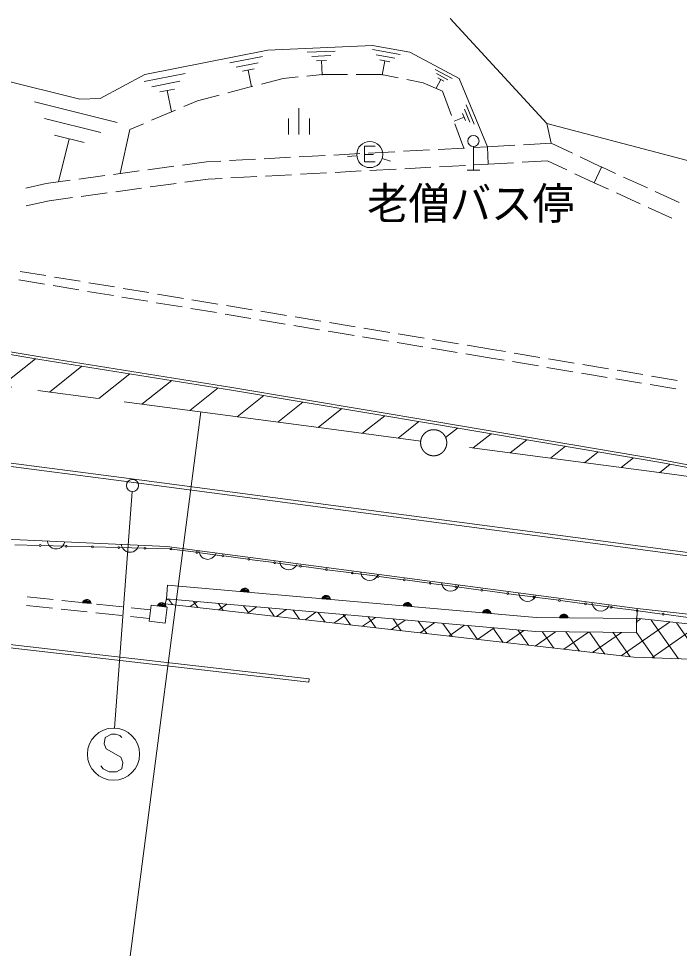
# Model space of a CAD drawing. Units: millimetres, scale not verified. Extents: x 40000 to 680000, y 20000 to 380000.
# Drawn here: x 343860 to 381781, y 259231 to 312607 of the extents above; entities that cross this region are included whole.
import ezdxf
from ezdxf.enums import TextEntityAlignment as Align

# ---------------------------------------------------------------- set-up
doc = ezdxf.new("R2010")
doc.units = ezdxf.units.MM
doc.header["$LTSCALE"] = 1000
doc.linetypes.add('CHAIN', pattern=[18.5, 12, -1.5, 3.5, -1.5])
for name, color, linetype, lineweight in [('M-BMK', 2, 'CHAIN', 13), ('M-STR-HTXT', 7, 'Continuous', 13), ('M-STR-STRC', 7, 'Continuous', 13), ('M-WORK', 1, 'Continuous', 13)]:
    doc.layers.add(name, color=color, linetype=linetype, lineweight=lineweight)
doc.styles.add('ＭＳ Ｐゴシック', font='')
doc.styles.get('ＭＳ Ｐゴシック').set_extended_font_data('MS PGothic')

msp = doc.modelspace()

# ---------------------------------------------------------------- linework, layer by layer
at = {"layer": 'M-BMK'}
for points in [[(366936, 288358), (361810, 289038), (341606, 291698), (321730, 294066), (301610, 296051), (291442, 296788), (285825, 297090), (278604, 297423), (271068, 297592), (268934, 297597)], [(466245, 276725), (465367, 276775), (461626, 277030), (451552, 277917), (441522, 278920), (421551, 281221), (401524, 283798), (381639, 286407), (368423, 288160)]]:
    msp.add_lwpolyline(points, dxfattribs=at)
msp.add_circle((367680, 288259), 750, dxfattribs=at)
at = {"layer": 'M-STR-HTXT'}
msp.add_line((354323, 290024), (348692, 246783), dxfattribs=at)
at = {"layer": 'M-STR-STRC'}
for p, q in [((334577, 294757), (345081, 293041)), ((334601, 294905), (345105, 293189)), ((344822, 293083), (342872, 291531)), ((345081, 293041), (356074, 291282)), ((345105, 293189), (356098, 291430)), ((347494, 292655), (345626, 291169)), ((350244, 292215), (348461, 290796)), ((352651, 291829), (350941, 290469)), ((355313, 291404), (353684, 290108)), ((356074, 291282), (367721, 289328)), ((356098, 291430), (367746, 289476)), ((357937, 290969), (356404, 289750)), ((360178, 290594), (358732, 289443)), ((362409, 290219), (361050, 289138)), ((364870, 289807), (363604, 288800)), ((366827, 289478), (365636, 288530)), ((367721, 289328), (380719, 287127)), ((367746, 289476), (380746, 287275)), ((369053, 289103), (368362, 288553)), ((370980, 288777), (369951, 287958)), ((373021, 288431), (372072, 287676)), ((375246, 288054), (374385, 287369)), ((377124, 287736), (376338, 287110)), ((379138, 287395), (378430, 286833)), ((380746, 287275), (394543, 284714)), ((381250, 287029), (380635, 286540)), ((380719, 287127), (391740, 285082)), ((350372, 285452), (349361, 271874)), ((343643, 282398), (345046, 282360)), ((345146, 282358), (346549, 282320)), ((346649, 282318), (348051, 282280)), ((348151, 282277), (349554, 282240)), ((349654, 282237), (351057, 282200)), ((351157, 282197), (352559, 282159)), ((352659, 282152), (354046, 281968)), ((354145, 281955), (355532, 281771)), ((355631, 281758), (357018, 281574)), ((357117, 281561), (358504, 281378)), ((358604, 281365), (359991, 281181)), ((360090, 281168), (361477, 280984)), ((361576, 280971), (362963, 280787)), ((363062, 280774), (364449, 280591)), ((364548, 280578), (365935, 280394)), ((366035, 280381), (367422, 280197)), ((367521, 280184), (368908, 280000)), ((369007, 279987), (370394, 279804)), ((370493, 279791), (371880, 279607)), ((371979, 279594), (373366, 279410)), ((373466, 279397), (374853, 279213)), ((374952, 279200), (376339, 279017)), ((376438, 279004), (377825, 278820)), ((377924, 278807), (379311, 278623)), ((379410, 278610), (380797, 278427)), ((380897, 278413), (382284, 278230)), ((348827, 271341), (348767, 270981)), ((349187, 271521), (348827, 271341)), ((349427, 271521), (349187, 271521)), ((349667, 271461), (349427, 271521)), ((349787, 271341), (349667, 271461)), ((348767, 270981), (348887, 270681)), ((348887, 270681), (349727, 270201)), ((349727, 270201), (349847, 269901)), ((348707, 269541), (348587, 269721)), ((349847, 269901), (349787, 269541)), ((349067, 269361), (348707, 269541)), ((349487, 269361), (349067, 269361)), ((349787, 269541), (349487, 269361))]:
    msp.add_line(p, q, dxfattribs=at)
for centre, radius in [((350398, 285801), 350), ((345096, 282359), 50), ((346599, 282319), 50), ((348101, 282279), 50), ((349604, 282239), 50), ((351107, 282198), 50), ((352609, 282158), 50), ((354095, 281961), 50), ((355582, 281765), 50), ((357068, 281568), 50), ((358554, 281371), 50), ((360040, 281174), 50), ((361526, 280978), 50), ((363013, 280781), 50), ((364499, 280584), 50), ((365985, 280387), 50), ((367471, 280191), 50), ((368957, 279994), 50), ((370444, 279797), 50), ((371930, 279600), 50), ((373416, 279404), 50), ((374902, 279207), 50), ((376388, 279010), 50), ((377875, 278813), 50), ((379361, 278617), 50), ((380847, 278420), 50), ((349307, 270381), 1500)]:
    msp.add_circle(centre, radius, dxfattribs=at)
at = {"layer": 'M-WORK'}
for p, q in [((368620, 312607), (374180, 306584)), ((358168, 310791), (351099, 309399)), ((364170, 311071), (358168, 310791)), ((360428, 310672), (362027, 310746)), ((366320, 310682), (364170, 311071)), ((364176, 310830), (365750, 310546)), ((369134, 309161), (366320, 310682)), ((355989, 310067), (357853, 310434)), ((361783, 310479), (360696, 310428)), ((360964, 310184), (361539, 310211)), ((361251, 310198), (361290, 309366)), ((365453, 310339), (364382, 310533)), ((364588, 310236), (365155, 310133)), ((364872, 310184), (364724, 309366)), ((357613, 310077), (356346, 309827)), ((356703, 309588), (357374, 309720)), ((357038, 309654), (357229, 308685)), ((367771, 309686), (368739, 309163)), ((347372, 307981), (342841, 309111)), ((351099, 309399), (348536, 308019)), ((351063, 309000), (353418, 309464)), ((357795, 308846), (359043, 309170)), ((359043, 309170), (359911, 309259)), ((360409, 309310), (361277, 309398)), ((361277, 309398), (362734, 309396)), ((363234, 309395), (364692, 309393)), ((364692, 309393), (365640, 309208)), ((366131, 309112), (367079, 308927)), ((368088, 309114), (367816, 308611)), ((368501, 309091), (367843, 309447)), ((367914, 309209), (368262, 309020)), ((370778, 305247), (369134, 309161)), ((353115, 309013), (351514, 308698)), ((351965, 308395), (352813, 308562)), ((355859, 308343), (357311, 308720)), ((367079, 308927), (368182, 308437)), ((348536, 308019), (347372, 307981)), ((352389, 308478), (352630, 307254)), ((354126, 307893), (355375, 308218)), ((368182, 308437), (368712, 307039)), ((344769, 307822), (349524, 306636)), ((353333, 307554), (354126, 307893)), ((359951, 307463), (359951, 305963)), ((369544, 307659), (370009, 306553)), ((351494, 306767), (352873, 307357)), ((369423, 306957), (368847, 306716)), ((369339, 307157), (369506, 306758)), ((369757, 306655), (369442, 307408)), ((348573, 306065), (345340, 306871)), ((350240, 306231), (351034, 306570)), ((359351, 306863), (359351, 305963)), ((360551, 306863), (360551, 305963)), ((368889, 306572), (369419, 305174)), ((374180, 306584), (384500, 303870)), ((374180, 306584), (374415, 305453)), ((345911, 305921), (347623, 305494)), ((350240, 306231), (349698, 303716)), ((346767, 305707), (346150, 303235)), ((370757, 305245), (372336, 305335)), ((372835, 305363), (374415, 305453)), ((374415, 305453), (375641, 304875)), ((361951, 304776), (363449, 304856)), ((363716, 305281), (363716, 304381)), ((364316, 305281), (363716, 305281)), ((363716, 304801), (364226, 304801)), ((363948, 304883), (365446, 304963)), ((365945, 304989), (367443, 305069)), ((367943, 305096), (369440, 305175)), ((369940, 305202), (370760, 305246)), ((369963, 305258), (369963, 303898)), ((370760, 305246), (370813, 304247)), ((353263, 304200), (354640, 304387)), ((354640, 304387), (355460, 304430)), ((355960, 304457), (357457, 304537)), ((357957, 304563), (359455, 304643)), ((359954, 304670), (361452, 304750)), ((363226, 304725), (362728, 304682)), ((363716, 304381), (364316, 304381)), ((364728, 304576), (365206, 304430)), ((370013, 304204), (370813, 304247)), ((370813, 304247), (372266, 304329)), ((372765, 304358), (374218, 304440)), ((374218, 304440), (375329, 303917)), ((376093, 304662), (377318, 304084)), ((349299, 303662), (350786, 303864)), ((351281, 303931), (352767, 304133)), ((360028, 303672), (361525, 303752)), ((362025, 303779), (363523, 303859)), ((364022, 303885), (365520, 303965)), ((366019, 303992), (367517, 304071)), ((368016, 304098), (369514, 304178)), ((369603, 303898), (370323, 303898)), ((376892, 303180), (377318, 304084)), ((378122, 303717), (377308, 304089)), ((345445, 303139), (346822, 303326)), ((347317, 303393), (348804, 303595)), ((353399, 303209), (354734, 303390)), ((354734, 303390), (355534, 303433)), ((356033, 303460), (357531, 303539)), ((358030, 303566), (359528, 303646)), ((375781, 303703), (376892, 303180)), ((376892, 303180), (377710, 302806)), ((379941, 302885), (378577, 303509)), ((344271, 302873), (345445, 303139)), ((349435, 302671), (350922, 302873)), ((351417, 302940), (352903, 303142)), ((381760, 302053), (380395, 302677)), ((344293, 301853), (345623, 302154)), ((345623, 302154), (346958, 302335)), ((347453, 302402), (348940, 302604)), ((378165, 302598), (379529, 301974)), ((379983, 301766), (381348, 301142)), ((343943, 298097), (345423, 297853)), ((345351, 297358), (343871, 297602)), ((345917, 297771), (347396, 297526)), ((347890, 297445), (349370, 297200)), ((347324, 297031), (345844, 297276)), ((349297, 296705), (347817, 296950)), ((349863, 297119), (351343, 296874)), ((351836, 296792), (353316, 296548)), ((351271, 296379), (349791, 296624)), ((353244, 296053), (351764, 296297)), ((353809, 296466), (355289, 296221)), ((355217, 295727), (353737, 295971)), ((355783, 296140), (357263, 295895)), ((357756, 295814), (359236, 295569)), ((357190, 295400), (355710, 295645)), ((359163, 295074), (357683, 295319)), ((359729, 295487), (361209, 295243)), ((361137, 294748), (359657, 294993)), ((363110, 294422), (361630, 294666)), ((361702, 295161), (363182, 294917)), ((363676, 294835), (365155, 294590)), ((365083, 294096), (363603, 294340)), ((365649, 294509), (367129, 294264)), ((367622, 294183), (369102, 293938)), ((367056, 293769), (365576, 294014)), ((369029, 293443), (367550, 293688)), ((369595, 293856), (371055, 293615)), ((371055, 293615), (371798, 293491)), ((370973, 293122), (369523, 293362)), ((371716, 292997), (370973, 293122)), ((372291, 293408), (373770, 293161)), ((374264, 293078), (375743, 292830)), ((373689, 292667), (372209, 292915)), ((375661, 292337), (374182, 292585)), ((376236, 292748), (377716, 292500)), ((377634, 292007), (376154, 292255)), ((378209, 292418), (379688, 292170)), ((380181, 292088), (381661, 291840)), ((379606, 291677), (378127, 291925)), ((381579, 291347), (380099, 291594)), ((349768, 286270), (337363, 287867)), ((349743, 286071), (337337, 287669)), ((376832, 282690), (349768, 286270)), ((376806, 282492), (349743, 286071)), ((339643, 282871), (352376, 282298)), ((345510, 282607), (345545, 282486)), ((345545, 282486), (345600, 282383)), ((345600, 282383), (345696, 282279)), ((346400, 282347), (346464, 282444)), ((346464, 282444), (346509, 282562)), ((349755, 282416), (349789, 282294)), ((350708, 282253), (350754, 282371)), ((398434, 279606), (376806, 282492)), ((398460, 279804), (376832, 282690)), ((345696, 282279), (345793, 282214)), ((345793, 282214), (345911, 282169)), ((345911, 282169), (346071, 282162)), ((346071, 282162), (346193, 282196)), ((346193, 282196), (346295, 282252)), ((346295, 282252), (346400, 282347)), ((349789, 282294), (349845, 282192)), ((349845, 282192), (349940, 282087)), ((349940, 282087), (350037, 282023)), ((350037, 282023), (350155, 281978)), ((350155, 281978), (350315, 281970)), ((350315, 281970), (350437, 282005)), ((350437, 282005), (350540, 282060)), ((350540, 282060), (350644, 282156)), ((350644, 282156), (350708, 282253)), ((352376, 282298), (379362, 278744)), ((354203, 282057), (354227, 281933)), ((354227, 281933), (354274, 281826)), ((354274, 281826), (354360, 281714)), ((355139, 281813), (355195, 281927)), ((354360, 281714), (354451, 281641)), ((354451, 281641), (354565, 281586)), ((354565, 281586), (354723, 281565)), ((354723, 281565), (354847, 281589)), ((354847, 281589), (354954, 281636)), ((354954, 281636), (355067, 281722)), ((355067, 281722), (355139, 281813)), ((358848, 281446), (358872, 281321)), ((358872, 281321), (358918, 281214)), ((359784, 281201), (359839, 281315)), ((358918, 281214), (359004, 281102)), ((359004, 281102), (359096, 281030)), ((359096, 281030), (359209, 280974)), ((359209, 280974), (359368, 280954)), ((359368, 280954), (359492, 280978)), ((359492, 280978), (359599, 281024)), ((359599, 281024), (359711, 281110)), ((359711, 281110), (359784, 281201)), ((363493, 280834), (363517, 280710)), ((363517, 280710), (363563, 280603)), ((363563, 280603), (363649, 280491)), ((363649, 280491), (363741, 280418)), ((363741, 280418), (363854, 280363)), ((363854, 280363), (364013, 280342)), ((364013, 280342), (364137, 280366)), ((364137, 280366), (364244, 280412)), ((364244, 280412), (364356, 280498)), ((364356, 280498), (364429, 280590)), ((364429, 280590), (364484, 280703)), ((352414, 280088), (352344, 279291)), ((352414, 280088), (373565, 278220)), ((356596, 279719), (356622, 279777)), ((357094, 279675), (356596, 279719)), ((356620, 279757), (357078, 279716)), ((356622, 279777), (356656, 279824)), ((357062, 279758), (356643, 279795)), ((356656, 279824), (356710, 279869)), ((356677, 279832), (357035, 279801)), ((356710, 279869), (356763, 279895)), ((356999, 279844), (356720, 279869)), ((356763, 279895), (356824, 279910)), ((356782, 279893), (356942, 279879)), ((356824, 279910), (356904, 279903)), ((356904, 279903), (356962, 279877)), ((356962, 279877), (357009, 279843)), ((357009, 279843), (357054, 279789)), ((357054, 279789), (357080, 279736)), ((357080, 279736), (357094, 279675)), ((368138, 280222), (368162, 280098)), ((368162, 280098), (368208, 279991)), ((368208, 279991), (368294, 279879)), ((368294, 279879), (368385, 279806)), ((368385, 279806), (368499, 279751)), ((368499, 279751), (368658, 279730)), ((368658, 279730), (368782, 279754)), ((368782, 279754), (368889, 279800)), ((368889, 279800), (369001, 279887)), ((369001, 279887), (369074, 279978)), ((369074, 279978), (369129, 280092)), ((344348, 279412), (345839, 279254)), ((346337, 279202), (347828, 279044)), ((347545, 279134), (347580, 279180)), ((347580, 279180), (347635, 279225)), ((347601, 279188), (347959, 279150)), ((347635, 279225), (347688, 279249)), ((347924, 279194), (347645, 279224)), ((347688, 279249), (347750, 279263)), ((347708, 279247), (347867, 279230)), ((347750, 279263), (347829, 279255)), ((347829, 279255), (347887, 279228)), ((347887, 279228), (347934, 279193)), ((347934, 279193), (347978, 279138)), ((352344, 279291), (352268, 279018)), ((352410, 279285), (352325, 279226)), ((352343, 279291), (373526, 277420)), ((352471, 279280), (352688, 278969)), ((361259, 279307), (361284, 279365)), ((361757, 279263), (361259, 279307)), ((361282, 279345), (361741, 279305)), ((361284, 279365), (361318, 279412)), ((361724, 279346), (361306, 279383)), ((361318, 279412), (361373, 279458)), ((361339, 279420), (361698, 279389)), ((361373, 279458), (361425, 279483)), ((361661, 279432), (361383, 279457)), ((361425, 279483), (361487, 279498)), ((361445, 279481), (361604, 279467)), ((361487, 279498), (361566, 279491)), ((361566, 279491), (361624, 279465)), ((361624, 279465), (361671, 279431)), ((361671, 279431), (361717, 279377)), ((361717, 279377), (361742, 279325)), ((361742, 279325), (361757, 279263)), ((372562, 279639), (372586, 279515)), ((372586, 279515), (372632, 279408)), ((372632, 279408), (372718, 279296)), ((372718, 279296), (372809, 279224)), ((372809, 279224), (372923, 279168)), ((372923, 279168), (373082, 279147)), ((373082, 279147), (373206, 279171)), ((373206, 279171), (373313, 279218)), ((373313, 279218), (373425, 279304)), ((373425, 279304), (373498, 279395)), ((373498, 279395), (373553, 279509)), ((344307, 278914), (345799, 278756)), ((346296, 278703), (347788, 278545)), ((347519, 279076), (347545, 279134)), ((348016, 279024), (347519, 279076)), ((347543, 279114), (348000, 279065)), ((347985, 279107), (347567, 279152)), ((347978, 279138), (348003, 279085)), ((348003, 279085), (348016, 279024)), ((348325, 278991), (349817, 278833)), ((350314, 278780), (351434, 278661)), ((351357, 278019), (351468, 278938)), ((351468, 278938), (352383, 278828)), ((351828, 278895), (351855, 278952)), ((352324, 278835), (351828, 278895)), ((351852, 278932), (352309, 278877)), ((351855, 278952), (351891, 278998)), ((352294, 278920), (351877, 278970)), ((351891, 278998), (351946, 279042)), ((351912, 279006), (352269, 278963)), ((351946, 279042), (351999, 279066)), ((352234, 279007), (351956, 279041)), ((351999, 279066), (352061, 279078)), ((352019, 279063), (352178, 279044)), ((352061, 279078), (352141, 279069)), ((352141, 279069), (352198, 279042)), ((352198, 279042), (352244, 279006)), ((352244, 279006), (352288, 278950)), ((352268, 279018), (379165, 275941)), ((352383, 278828), (352272, 277909)), ((352288, 278950), (352311, 278897)), ((352311, 278897), (352324, 278835)), ((354114, 279135), (353710, 278853)), ((353902, 279154), (354147, 278802)), ((355333, 279027), (355607, 278636)), ((355817, 278984), (355359, 278664)), ((356764, 278901), (357066, 278469)), ((357520, 278834), (357008, 278475)), ((358195, 278774), (358526, 278302)), ((359224, 278683), (358657, 278287)), ((359626, 278648), (359985, 278135)), ((365921, 278895), (365947, 278953)), ((366419, 278851), (365921, 278895)), ((365945, 278933), (366403, 278893)), ((365947, 278953), (365981, 279000)), ((366387, 278934), (365968, 278971)), ((365981, 279000), (366035, 279046)), ((366002, 279008), (366360, 278977)), ((366035, 279046), (366088, 279071)), ((366324, 279020), (366045, 279045)), ((366088, 279071), (366149, 279086)), ((366107, 279069), (366267, 279055)), ((366149, 279086), (366229, 279079)), ((366229, 279079), (366287, 279054)), ((366287, 279054), (366334, 279019)), ((366334, 279019), (366379, 278965)), ((366379, 278965), (366405, 278913)), ((366405, 278913), (366419, 278851)), ((370533, 278598), (370587, 278644)), ((370587, 278644), (370639, 278669)), ((370876, 278618), (370597, 278643)), ((370639, 278669), (370701, 278684)), ((370659, 278667), (370818, 278653)), ((370701, 278684), (370780, 278677)), ((370780, 278677), (370838, 278651)), ((370838, 278651), (370886, 278617)), ((376765, 279086), (376789, 278962)), ((376789, 278962), (376835, 278855)), ((376835, 278855), (376921, 278742)), ((376921, 278742), (377013, 278670)), ((377013, 278670), (377126, 278615)), ((377409, 278618), (377516, 278664)), ((377516, 278664), (377628, 278750)), ((377628, 278750), (377701, 278842)), ((377701, 278842), (377756, 278955)), ((379336, 277918), (379362, 278744)), ((379362, 278744), (386393, 277964)), ((348285, 278492), (349777, 278334)), ((350274, 278281), (351375, 278165)), ((360927, 278533), (360306, 278098)), ((361057, 278521), (361445, 277968)), ((362631, 278382), (361955, 277909)), ((362488, 278395), (362904, 277801)), ((364334, 278232), (363604, 277721)), ((363919, 278269), (364364, 277634)), ((365350, 278142), (365823, 277467)), ((370473, 278493), (370498, 278551)), ((370971, 278449), (370473, 278493)), ((370496, 278531), (370955, 278491)), ((370498, 278551), (370533, 278598)), ((370938, 278532), (370520, 278569)), ((370553, 278606), (370912, 278575)), ((370886, 278617), (370931, 278563)), ((370931, 278563), (370956, 278511)), ((370956, 278511), (370971, 278449)), ((373565, 278220), (379321, 278164)), ((374898, 278207), (374919, 278267)), ((375398, 278202), (374898, 278207)), ((374919, 278267), (374950, 278316)), ((374919, 278247), (375379, 278242)), ((375359, 278283), (374939, 278287)), ((374950, 278316), (375000, 278366)), ((374970, 278326), (375330, 278323)), ((375000, 278366), (375050, 278396)), ((375290, 278363), (375010, 278366)), ((375050, 278396), (375110, 278415)), ((375070, 278395), (375230, 278394)), ((375110, 278415), (375190, 278414)), ((375190, 278414), (375250, 278394)), ((375250, 278394), (375300, 278363)), ((375300, 278363), (375349, 278313)), ((375349, 278313), (375379, 278262)), ((375379, 278262), (375398, 278202)), ((377126, 278615), (377285, 278594)), ((377285, 278594), (377409, 278618)), ((379302, 278197), (386325, 277418)), ((379313, 277364), (379321, 278164)), ((379550, 278140), (379319, 277978)), ((352272, 277909), (351357, 278019)), ((366038, 278082), (365253, 277532)), ((366782, 278016), (367283, 277300)), ((367741, 277931), (366902, 277344)), ((368213, 277889), (368742, 277133)), ((369445, 277781), (368551, 277155)), ((369644, 277763), (370201, 276966)), ((371148, 277630), (370200, 276966)), ((371075, 277637), (371661, 276799)), ((381215, 277962), (378444, 276023)), ((380167, 278074), (381720, 275855)), ((382880, 277785), (380196, 275906)), ((381618, 277920), (383095, 275809)), ((338646, 277221), (360542, 274705)), ((372851, 277480), (371849, 276778)), ((372506, 277510), (373120, 276632)), ((374669, 277409), (373498, 276589)), ((373526, 277420), (379313, 277364)), ((373914, 277416), (374580, 276465)), ((376562, 277391), (375147, 276400)), ((375266, 277403), (376039, 276298)), ((376618, 277390), (377499, 276131)), ((378454, 277373), (376795, 276212)), ((377969, 277377), (378958, 275964)), ((379313, 277375), (380345, 275901)), ((338637, 277020), (360519, 274506)), ((379165, 275941), (386318, 275701)), ((360542, 274705), (360519, 274506))]:
    msp.add_line(p, q, dxfattribs=at)
for centre, radius in [((369963, 305578), 320), ((364016, 304801), 750)]:
    msp.add_circle(centre, radius, dxfattribs=at)

# ---------------------------------------------------------------- texts
at = {"layer": 'M-WORK', "style": 'ＭＳ Ｐゴシック', "width": 0.95}
msp.add_text('老僧バス停', height=1833, dxfattribs=at).set_placement((363855, 300534), align=Align.BOTTOM_LEFT)

doc.saveas('drawing.dxf')
